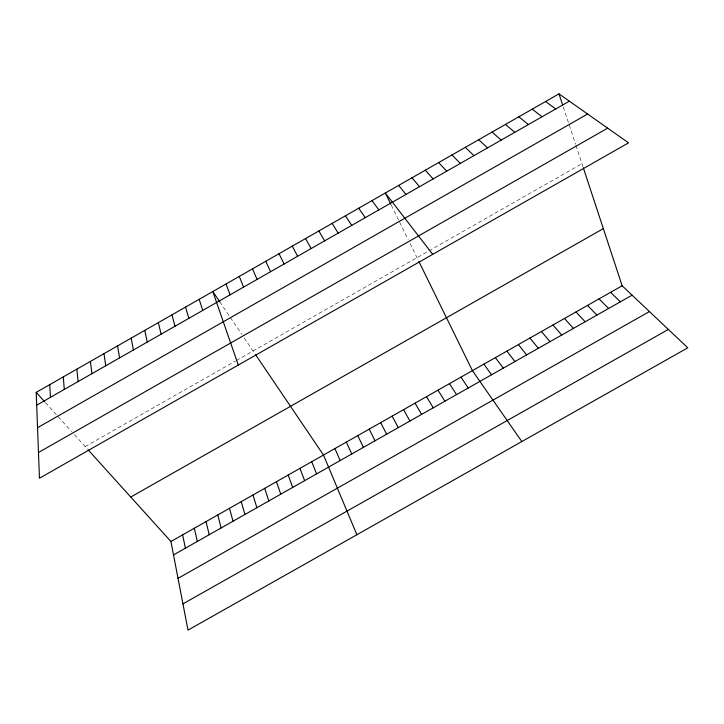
<?xml version="1.0" encoding="UTF-8"?>
<svg xmlns="http://www.w3.org/2000/svg" width="724" height="724" viewBox="0 0 724 724"><rect width="100%" height="100%" fill="white"/><g stroke="black" fill="none" stroke-linecap="round" stroke-linejoin="round"><path stroke-width="0.54" stroke-dasharray="3.62 2.71" d="M85.188 446.59L235.481 361.005M236.404 360.48L581.969 163.705M45.422 402.562L71.576 431.522M74.472 434.726L87.342 448.98M219.806 301.872L229.761 316.578M230.377 317.483L241.879 334.479M244.25 337.99L254.83 353.62M391.331 205.263L408.209 239.698M410.083 243.508L418.409 260.486M563.308 107.016L575.589 144.311M575.924 145.343L582.983 166.782"/><path stroke-width="1.09" d="M36.2 392.363L558.982 93.867L628.559 142.845L39.458 478.238L36.2 392.363L44.716 401.793M36.689 405.187L569.363 101.179M37.539 427.712L587.607 114.021M38.481 452.491L607.689 128.157M130.763 497.053L603.345 228.63M170.927 541.507L622.151 285.781L687.8 347.801L188.005 630.133L170.927 541.507L88.066 449.776M173.516 554.937L632.097 295.175M178.023 578.358L649.437 311.555M182.946 603.888L668.352 329.42M545.579 101.514L555.715 108.971M532.194 109.161L542.068 116.763M518.809 116.808L528.429 124.546M505.433 124.447L514.791 132.32M492.058 132.076L501.162 140.103M478.691 139.705L487.551 147.877M465.333 147.334L473.93 155.642M610.604 292.324L620.359 301.827M599.065 298.867L608.631 308.469M451.984 154.954L460.328 163.407M587.526 305.401L596.902 315.112M438.644 162.574L446.735 171.172M575.987 311.944L585.173 321.755M564.458 318.479L573.453 328.388M425.305 170.194L433.142 178.928M552.937 325.004L561.743 335.031M411.974 177.805L419.558 186.674M541.416 331.538L550.032 341.656M529.905 338.063L538.33 348.289M398.653 185.416L405.974 194.43M518.393 344.579L526.638 354.914M432.717 254.341L385.331 193.018L390.842 204.258M506.891 351.104L514.945 361.538M495.388 357.62L503.252 368.154M372.018 200.62L378.842 209.915M483.894 364.136L491.569 374.779M521.832 441.559L472.41 370.643L418.87 261.436M358.715 208.213L365.285 217.653M219.806 301.872L212.802 291.528L238.305 365.032M255.427 354.488L323.492 455.043L356.887 534.728M460.926 377.15L468.22 388.001M345.42 215.806L351.737 225.381M449.441 383.657L456.554 394.607M437.966 390.164L444.898 401.214M332.126 223.39L338.189 233.11M426.499 396.662L433.242 407.82M318.841 230.983L324.651 240.839M415.033 403.159L421.585 414.418M403.576 409.657L409.938 421.015M305.564 238.558L311.121 248.558M392.118 416.146L398.3 427.613M292.288 246.142L297.6 256.278M380.67 422.635L386.661 434.201M369.222 429.124L375.032 440.789M279.03 253.717L284.089 263.988M357.783 435.604L363.403 447.378M265.771 261.283L270.577 271.699M346.344 442.083L351.783 453.957M334.913 448.563L340.162 460.545M252.513 268.848L257.074 279.41M239.273 276.414L243.581 287.111M311.727 461.713L316.596 473.894M299.962 468.374L304.641 480.664M226.033 283.971L230.087 294.813M288.206 475.034L292.695 487.433M276.45 481.695L280.749 494.193M558.982 93.867L562.648 105.007M583.318 167.805L622.151 285.781M264.703 488.356L268.812 500.954M199.172 299.302L202.729 310.424M252.966 495.008L256.884 507.714M185.552 307.085L188.846 318.343M241.228 501.66L244.956 514.474M229.499 508.311L233.037 521.226M171.941 314.859L174.982 326.262M217.77 514.954L221.119 527.977M158.339 322.623L161.117 334.171M206.05 521.597L209.209 534.719M194.34 528.239L197.308 541.462M144.737 330.388L147.262 342.081M182.629 534.873L185.407 548.204M131.144 338.144L133.415 349.982M117.56 345.9L119.578 357.882M103.985 353.656L105.74 365.774M90.41 361.403L91.921 373.665M76.853 369.149L78.102 381.557M63.296 376.887L64.291 389.44M49.739 384.625L50.481 397.313"/></g></svg>
